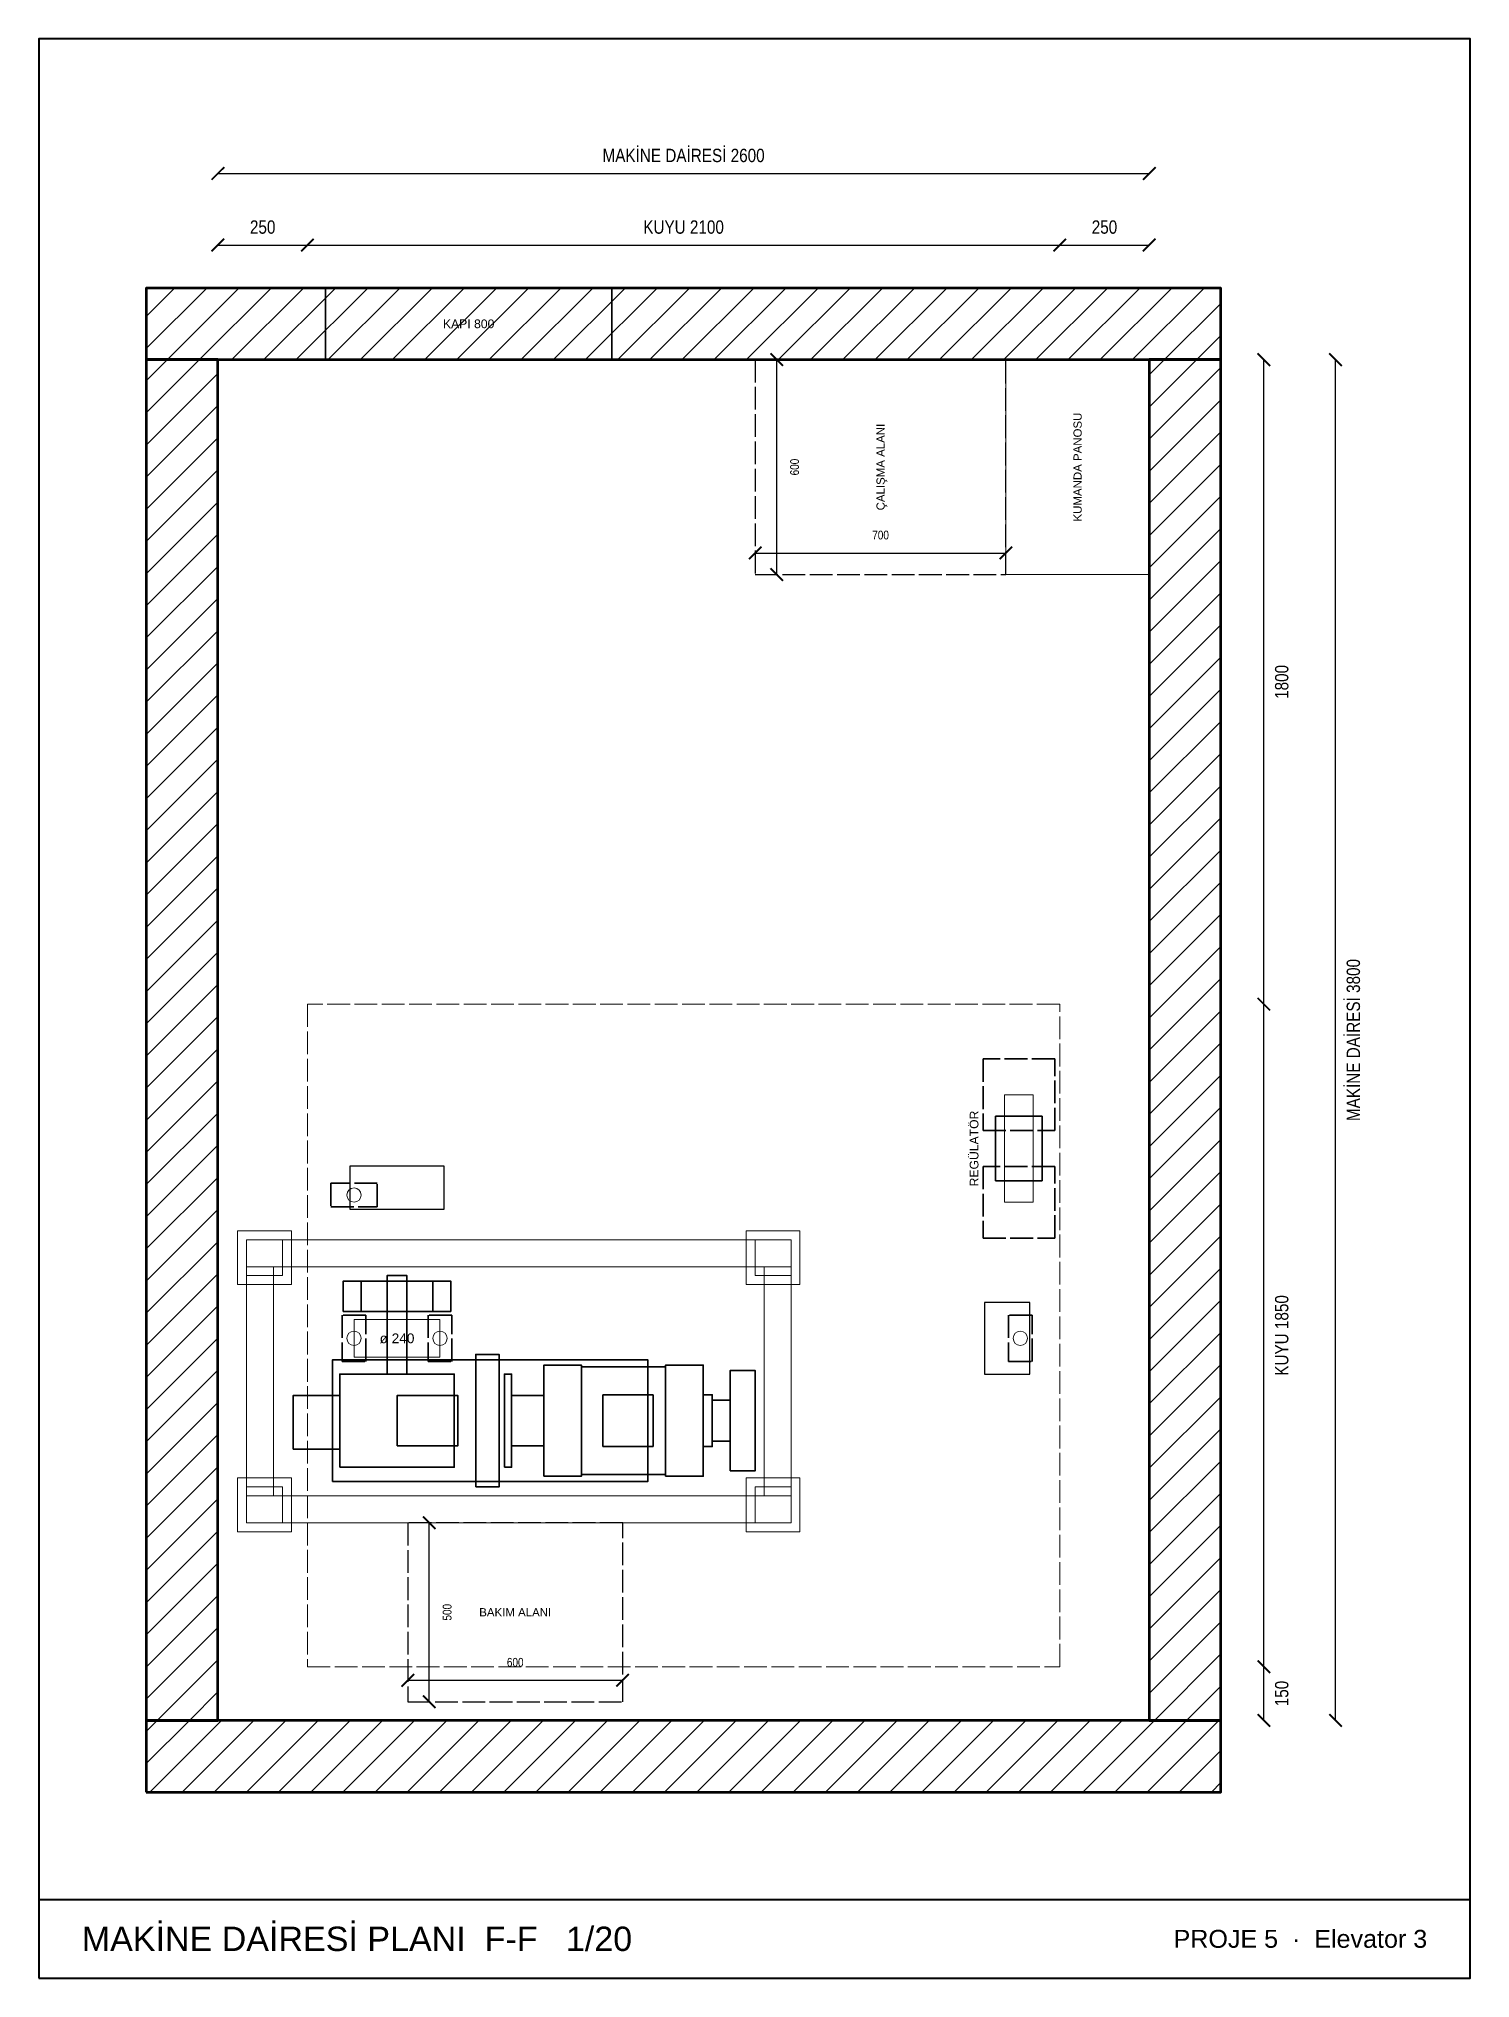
# Model space of a CAD drawing. Header units: millimetres. Extents: x -750 to 3246, y -870 to 4546.
import ezdxf
from ezdxf.enums import TextEntityAlignment as Align

# ---------------------------------------------------------------- set-up
doc = ezdxf.new("R2010")
doc.units = ezdxf.units.MM
doc.linetypes.add('DASHED', pattern=[1.524, 1.27, -0.254])
for name, color, linetype, lineweight in [('BAGLANTI', 8, 'Continuous', 25), ('CERCEVE', 7, 'Continuous', 40), ('DELIK', 5, 'DASHED', 30), ('GIZLI', 8, 'DASHED', 13), ('KAPI', 30, 'Continuous', 30), ('KASNAK', 90, 'Continuous', 20), ('KONSOL', 3, 'Continuous', 18), ('KUYU-DUVAR', 7, 'Continuous', 50), ('KUYU-IC', 7, 'Continuous', 25), ('MAKINE', 5, 'Continuous', 30), ('OLCU', 5, 'Continuous', 13), ('PANO', 150, 'Continuous', 20), ('SIGINMA', 3, 'DASHED', 25), ('TARAMA', 8, 'Continuous', 13), ('YAZI', 7, 'Continuous', 0)]:
    doc.layers.add(name, color=color, linetype=linetype, lineweight=lineweight)
doc.styles.add('ASANSOR', font='arial.ttf')
doc.styles.add('OpenSansCondensed-Light', font='OpenSansCondensed-Light.ttf')
doc.dimstyles.new('EZDXF', dxfattribs={"dimtxt": 0.25, "dimasz": 0.175, "dimexe": 0.375, "dimexo": 0.125, "dimgap": 0.1, "dimtad": 1, "dimlfac": 100, "dimzin": 12, "dimdsep": 46, "dimtxsty": 'OpenSansCondensed-Light', "dimblk": 'ARCHTICK', "dimcen": 2.5, "dimazin": 3, "dimtfac": 0.5, "dimtmove": 2, "dimatfit": 3})

# ---------------------------------------------------------------- blocks, each defined once
blk = doc.blocks.new('_ARCHTICK')
at = {"color": 0, "linetype": 'BYBLOCK', "const_width": 0.15}
blk.add_lwpolyline([(-0.5, -0.5), (0.5, 0.5)], dxfattribs=at)

msp = doc.modelspace()

# ---------------------------------------------------------------- hatches: boundary and pattern name
at = {"layer": 'TARAMA'}
h = msp.add_hatch(dxfattribs=at)
h.set_pattern_fill('ANSI31', scale=20)
h.paths.add_polyline_path([(-450, 3650), (2550, 3650), (2550, 3850), (-450, 3850)])
h = msp.add_hatch(dxfattribs=at)
h.set_pattern_fill('ANSI31', scale=20)
h.paths.add_polyline_path([(-450, -150), (-250, -150), (-250, 3650), (-450, 3650)])
h = msp.add_hatch(dxfattribs=at)
h.set_pattern_fill('ANSI31', scale=20)
h.paths.add_polyline_path([(2350, -150), (2550, -150), (2550, 3650), (2350, 3650)])
h = msp.add_hatch(dxfattribs=at)
h.set_pattern_fill('ANSI31', scale=20)
h.paths.add_polyline_path([(-450, -350), (2550, -350), (2550, -150), (-450, -150)])

# ---------------------------------------------------------------- linework, layer by layer
at = {"layer": 'BAGLANTI', "ltscale": 50}
for points in [[(118, 1278), (382, 1278), (382, 1398), (118, 1398)], [(1890, 817), (2017, 817), (2017, 1017), (1890, 1017)]]:
    msp.add_lwpolyline(points, close=True, dxfattribs=at)
at = {"layer": 'CERCEVE', "ltscale": 50}
msp.add_line((-750, -650), (3246, -650), dxfattribs=at)
msp.add_lwpolyline([(-750, -870), (3246, -870), (3246, 4546), (-750, 4546)], close=True, dxfattribs=at)
at = {"layer": 'DELIK', "ltscale": 50}
for points in [[(1886, 1497), (2086, 1497), (2086, 1697), (1886, 1697)], [(1886, 1197), (2086, 1197), (2086, 1397), (1886, 1397)], [(65.55, 1283.75), (194.45, 1283.75), (194.45, 1350.25), (65.55, 1350.25)], [(96.75, 852.55), (163.25, 852.55), (163.25, 981.45), (96.75, 981.45)], [(336.75, 852.55), (403.25, 852.55), (403.25, 981.45), (336.75, 981.45)], [(1956.75, 852.55), (2023.25, 852.55), (2023.25, 981.45), (1956.75, 981.45)]]:
    msp.add_lwpolyline(points, close=True, dxfattribs=at)
at = {"layer": 'GIZLI', "ltscale": 50}
msp.add_lwpolyline([(0, 0), (2100, 0), (2100, 1850), (0, 1850)], close=True, dxfattribs=at)
at = {"layer": 'KAPI', "ltscale": 50}
msp.add_lwpolyline([(50, 3650), (850, 3650), (850, 3850), (50, 3850)], close=True, dxfattribs=at)
at = {"layer": 'KASNAK', "ltscale": 50}
for points in [[(1946, 1297), (2026, 1297), (2026, 1597), (1946, 1597)], [(130, 864.5), (370, 864.5), (370, 969.5), (130, 969.5)]]:
    msp.add_lwpolyline(points, close=True, dxfattribs=at)
for centre in [(130, 1317), (130, 917), (370, 917), (1990, 917)]:
    msp.add_circle(centre, 20, dxfattribs=at)
at = {"layer": 'KONSOL', "ltscale": 50}
for points in [[(-195, 1067), (-45, 1067), (-45, 1217), (-195, 1217)], [(-170, 1092), (-70, 1092), (-70, 1192), (-170, 1192)], [(-170, 1117), (1350, 1117), (1350, 1192), (-170, 1192)], [(1225, 1067), (1375, 1067), (1375, 1217), (1225, 1217)], [(1250, 1092), (1350, 1092), (1350, 1192), (1250, 1192)], [(-170, 477), (-95, 477), (-95, 1117), (-170, 1117)], [(1275, 477), (1350, 477), (1350, 1117), (1275, 1117)], [(-195, 377), (-45, 377), (-45, 527), (-195, 527)], [(-170, 402), (-70, 402), (-70, 502), (-170, 502)], [(1225, 377), (1375, 377), (1375, 527), (1225, 527)], [(1250, 402), (1350, 402), (1350, 502), (1250, 502)], [(-170, 402), (1350, 402), (1350, 477), (-170, 477)]]:
    msp.add_lwpolyline(points, close=True, dxfattribs=at)
at = {"layer": 'KUYU-DUVAR', "ltscale": 50}
for points in [[(-450, 3650), (2550, 3650), (2550, 3850), (-450, 3850)], [(-450, -150), (-250, -150), (-250, 3650), (-450, 3650)], [(2350, -150), (2550, -150), (2550, 3650), (2350, 3650)], [(-450, -350), (2550, -350), (2550, -150), (-450, -150)]]:
    msp.add_lwpolyline(points, close=True, dxfattribs=at)
at = {"layer": 'KUYU-IC', "ltscale": 50}
msp.add_lwpolyline([(-250, -150), (2350, -150), (2350, 3650), (-250, 3650)], close=True, dxfattribs=at)
at = {"layer": 'MAKINE', "ltscale": 50}
for points in [[(1921, 1357), (2051, 1357), (2051, 1537), (1921, 1537)], [(222.5, 817), (277.5, 817), (277.5, 1092), (222.5, 1092)], [(100, 992), (400, 992), (400, 1077), (100, 1077)], [(150, 992), (350, 992), (350, 1077), (150, 1077)], [(470, 502), (535, 502), (535, 872), (470, 872)], [(70, 517), (950, 517), (950, 857), (70, 857)], [(90, 557), (410, 557), (410, 817), (90, 817)], [(550, 557), (570, 557), (570, 817), (550, 817)], [(660, 532), (765, 532), (765, 842), (660, 842)], [(765, 537), (1000, 537), (1000, 837), (765, 837)], [(1000, 532), (1105, 532), (1105, 842), (1000, 842)], [(1180, 547), (1250, 547), (1250, 827), (1180, 827)], [(825, 615), (965, 615), (965, 759), (825, 759)], [(1105, 614.5), (1130, 614.5), (1130, 759.5), (1105, 759.5)], [(-40, 607), (90, 607), (90, 757), (-40, 757)], [(250, 617), (420, 617), (420, 757), (250, 757)], [(570, 617), (660, 617), (660, 757), (570, 757)], [(1130, 629.5), (1180, 629.5), (1180, 744.5), (1130, 744.5)]]:
    msp.add_lwpolyline(points, close=True, dxfattribs=at)
at = {"layer": 'PANO', "ltscale": 50}
msp.add_lwpolyline([(1950, 3050), (2350, 3050), (2350, 3650), (1950, 3650)], close=True, dxfattribs=at)
at = {"layer": 'SIGINMA', "ltscale": 50}
for points in [[(1250, 3050), (1950, 3050), (1950, 3650), (1250, 3650)], [(280, -98), (880, -98), (880, 402), (280, 402)]]:
    msp.add_lwpolyline(points, close=True, dxfattribs=at)
at = {"layer": 'TARAMA', "ltscale": 50}
for points in [[(-450, 3650), (2550, 3650), (2550, 3850), (-450, 3850)], [(-450, -150), (-250, -150), (-250, 3650), (-450, 3650)], [(2350, -150), (2550, -150), (2550, 3650), (2350, 3650)], [(-450, -350), (2550, -350), (2550, -150), (-450, -150)]]:
    msp.add_lwpolyline(points, close=True, dxfattribs=at)

# ---------------------------------------------------------------- texts
at = {"layer": 'CERCEVE', "style": 'ASANSOR'}
msp.add_text('MAKİNE DAİRESİ PLANI  F-F   1/20', height=68.02, dxfattribs=at).set_placement((-630, -760), align=Align.MIDDLE_LEFT)
msp.add_text('PROJE 5  ·  Elevator 3', height=50.12, dxfattribs=at).set_placement((3126, -760), align=Align.MIDDLE_RIGHT)
at = {"layer": 'YAZI', "style": 'ASANSOR'}
for s, height, p in [('KAPI 800', 24.344, (450, 3750)), ('ø 240', 27.208, (250, 917)), ('BAKIM ALANI', 22.912, (580, 152))]:
    msp.add_text(s, height=height, dxfattribs=at).set_placement(p, align=Align.MIDDLE_CENTER)
for s, height, p in [('ÇALIŞMA ALANI', 22.912, (1600, 3350)), ('KUMANDA PANOSU', 22.912, (2150, 3350)), ('REGÜLATÖR', 24.344, (1861, 1447))]:
    msp.add_text(s, height=height, rotation=90, dxfattribs=at).set_placement(p, align=Align.MIDDLE_CENTER)

# ---------------------------------------------------------------- dimensions: what is measured, and where the dimension line sits
at = {"layer": 'OLCU'}
for base, p1, p2, location, text, override in [((-250, 4170), (-250, 0), (2350, 0), (1050, 4220), 'MAKİNE DAİRESİ 2600', {"dimtxt": 37.232, "dimasz": 35, "dimexe": 30, "dimexo": 25, "dimgap": 15, "dimse1": 1, "dimse2": 1, "dimclrt": 5, "dimtmove": 2}), ((0, 3970), (0, 0), (2100, 0), (1050, 4020), 'KUYU 2100', {"dimtxt": 37.232, "dimasz": 35, "dimexe": 30, "dimexo": 25, "dimgap": 15, "dimse1": 1, "dimse2": 1, "dimclrt": 5, "dimtmove": 2}), ((-250, 3970), (-250, 0), (0, 0), (-125, 4020), '250', {"dimtxt": 37.232, "dimasz": 35, "dimexe": 30, "dimexo": 25, "dimgap": 15, "dimse1": 1, "dimse2": 1, "dimclrt": 5, "dimtmove": 2}), ((2100, 3970), (2100, 0), (2350, 0), (2225, 4020), '250', {"dimtxt": 37.232, "dimasz": 35, "dimexe": 30, "dimexo": 25, "dimgap": 15, "dimse1": 1, "dimse2": 1, "dimclrt": 5, "dimtmove": 2}), ((1250, 3110), (1250, 0), (1950, 0), (1600, 3160), '700', {"dimtxt": 24.344, "dimasz": 35, "dimexe": 30, "dimexo": 25, "dimgap": 15, "dimse1": 1, "dimse2": 1, "dimclrt": 5, "dimtmove": 2}), ((280, -38), (280, 0), (880, 0), (580, 12), '600', {"dimtxt": 24.344, "dimasz": 35, "dimexe": 30, "dimexo": 25, "dimgap": 15, "dimse1": 1, "dimse2": 1, "dimclrt": 5, "dimtmove": 2})]:
    msp.add_linear_dim(base=base, p1=p1, p2=p2, location=location, text=text, dimstyle='EZDXF', override=override, dxfattribs=at).render()
for base, p1, p2, location, text, override in [((2670, 1850), (0, 1850), (0, 3650), (2720, 2750), '1800', {"dimtxt": 37.232, "dimasz": 35, "dimexe": 30, "dimexo": 25, "dimgap": 15, "dimse1": 1, "dimse2": 1, "dimclrt": 5, "dimtmove": 2}), ((2870, -150), (0, -150), (0, 3650), (2920, 1750), 'MAKİNE DAİRESİ 3800', {"dimtxt": 37.232, "dimasz": 35, "dimexe": 30, "dimexo": 25, "dimgap": 15, "dimse1": 1, "dimse2": 1, "dimclrt": 5, "dimtmove": 2}), ((1310, 3050), (0, 3050), (0, 3650), (1360, 3350), '600', {"dimtxt": 24.344, "dimasz": 35, "dimexe": 30, "dimexo": 25, "dimgap": 15, "dimse1": 1, "dimse2": 1, "dimclrt": 5, "dimtmove": 2}), ((2670, 0), (0, 0), (0, 1850), (2720, 925), 'KUYU 1850', {"dimtxt": 37.232, "dimasz": 35, "dimexe": 30, "dimexo": 25, "dimgap": 15, "dimse1": 1, "dimse2": 1, "dimclrt": 5, "dimtmove": 2}), ((340, -98), (0, -98), (0, 402), (390, 152), '500', {"dimtxt": 24.344, "dimasz": 35, "dimexe": 30, "dimexo": 25, "dimgap": 15, "dimse1": 1, "dimse2": 1, "dimclrt": 5, "dimtmove": 2}), ((2670, -150), (0, -150), (0, 0), (2720, -75), '150', {"dimtxt": 37.232, "dimasz": 35, "dimexe": 30, "dimexo": 25, "dimgap": 15, "dimse1": 1, "dimse2": 1, "dimclrt": 5, "dimtmove": 2})]:
    msp.add_linear_dim(base=base, p1=p1, p2=p2, angle=90, location=location, text=text, text_rotation=90, dimstyle='EZDXF', override=override, dxfattribs=at).render()

doc.saveas('drawing.dxf')
